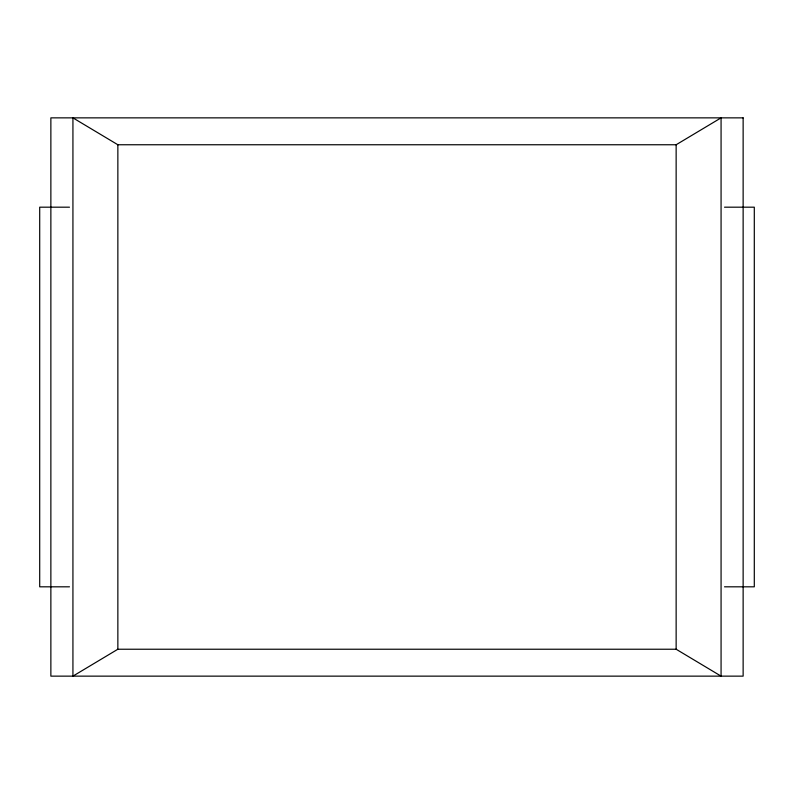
<?xml version="1.0" encoding="UTF-8"?>
<svg xmlns="http://www.w3.org/2000/svg" width="794" height="794" viewBox="0 0 794 794"><rect width="100%" height="100%" fill="white"/><g stroke="black" fill="none" stroke-linecap="round" stroke-linejoin="round"><path stroke-width="1.19" d="M117.859 649.234L72.929 676.141L72.929 117.859L117.859 144.756L676.141 144.756L721.071 117.859L721.071 676.141L676.141 649.234L117.859 649.234L117.859 144.756M69.475 207.184L39.7 207.184L39.7 586.816L69.475 586.816M724.525 207.184L754.3 207.184L754.3 586.816L724.525 586.816M676.141 144.756L676.141 649.234M743.134 117.859L50.866 117.859L50.866 676.141L743.134 676.141L743.134 117.859"/></g></svg>
